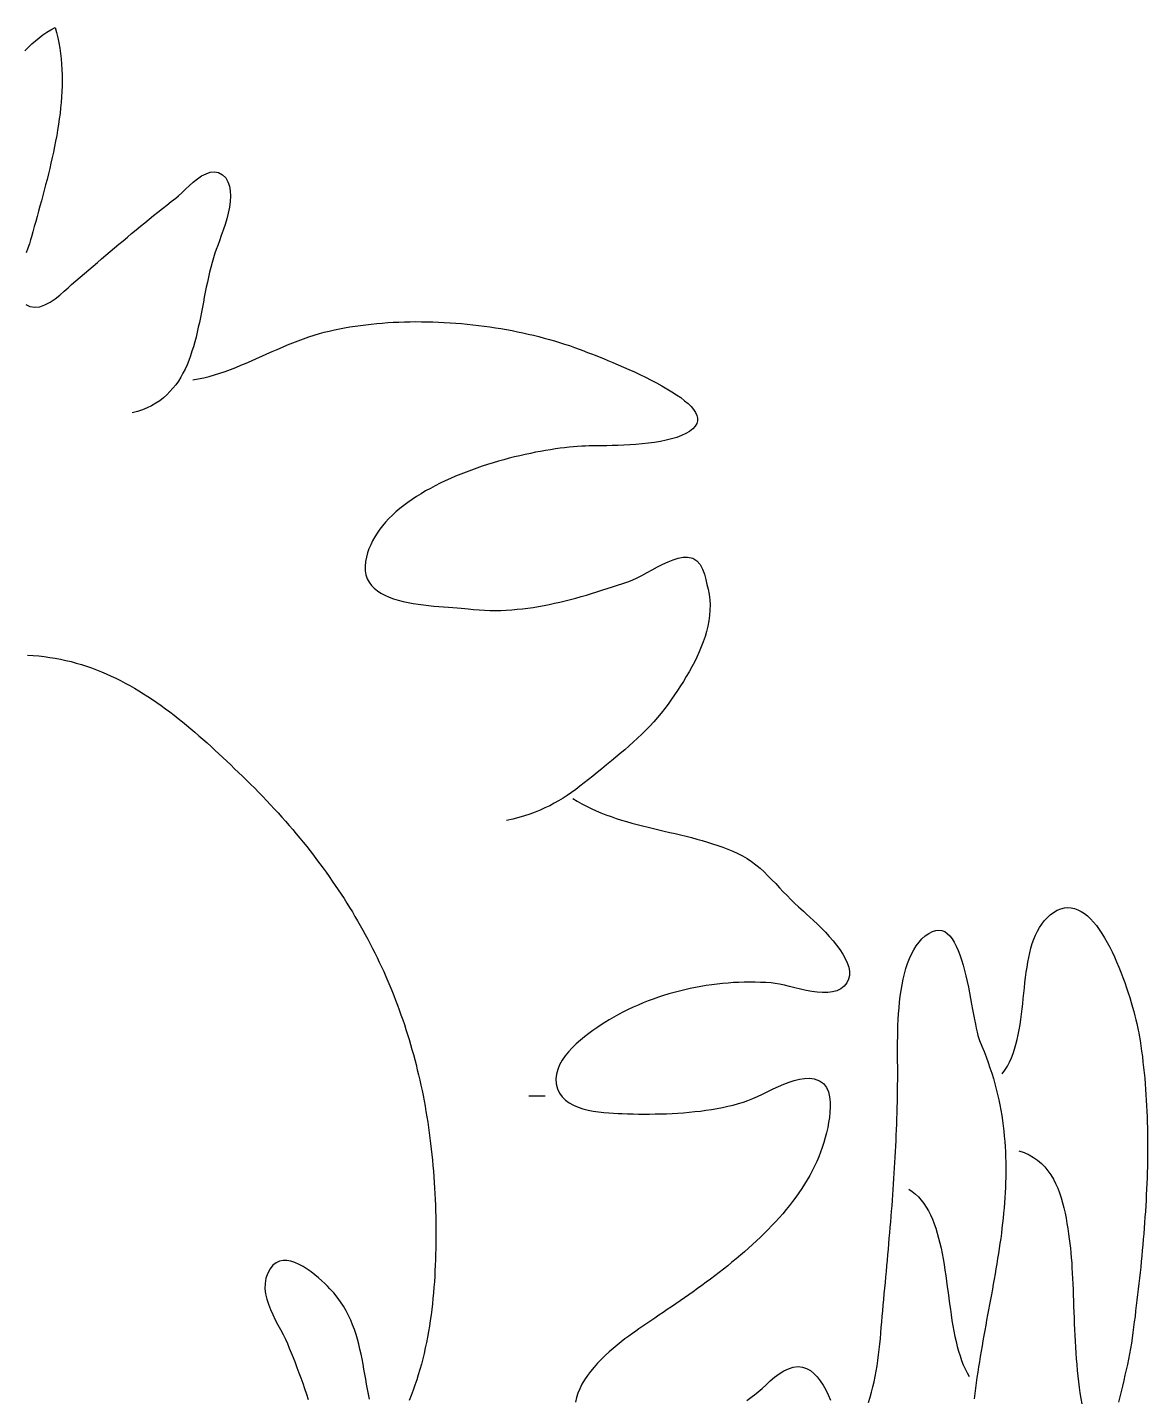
# Model space of a CAD drawing. Header units: millimetres. Extents: x 38 to 1443, y 33 to 1224.
# Drawn here: x 362.5 to 565.9, y 834.2 to 1083.2 of the extents above; entities that cross this region are included whole.
import ezdxf

# ---------------------------------------------------------------- set-up
doc = ezdxf.new("R2010")
doc.units = ezdxf.units.MM
doc.layers.add('0_0_0', color=3, linetype='Continuous')

msp = doc.modelspace()

# ---------------------------------------------------------------- linework, layer by layer
at = {"layer": '0_0_0'}
for points in [[(362.06, 1078.98), (362.67, 1079.6), (363.3, 1080.2), (363.95, 1080.77), (364.62, 1081.32), (365.31, 1081.83), (366.02, 1082.32), (366.76, 1082.78), (367.52, 1083.2), (367.78, 1082.27), (368.01, 1081.33), (368.21, 1080.38), (368.37, 1079.42), (368.51, 1078.46), (368.62, 1077.49), (368.7, 1076.52), (368.76, 1075.54), (368.8, 1074.56), (368.8, 1073.57), (368.79, 1072.58), (368.76, 1071.58), (368.7, 1070.59), (368.63, 1069.59), (368.53, 1068.58), (368.42, 1067.58), (368.29, 1066.58), (368.15, 1065.57), (367.99, 1064.57), (367.82, 1063.56), (367.63, 1062.56), (367.43, 1061.56), (367.23, 1060.56), (367.01, 1059.56), (366.78, 1058.57), (366.55, 1057.58), (366.31, 1056.59), (366.06, 1055.61), (365.81, 1054.63), (365.56, 1053.65), (365.3, 1052.69), (365.04, 1051.73), (364.78, 1050.77), (364.52, 1049.82), (364.26, 1048.88), (364, 1047.95), (363.75, 1047.02), (363.5, 1046.11), (363.25, 1045.2), (363.08, 1044.62), (362.85, 1043.93), (362.58, 1043.14), (362.29, 1042.28)], [(362.24, 1032.91), (362.96, 1032.54), (363.85, 1032.38), (364.77, 1032.49), (365.69, 1032.81), (366.62, 1033.31), (367.52, 1033.92), (368.37, 1034.59), (369.17, 1035.28), (369.89, 1035.93), (370.52, 1036.49), (371.31, 1037.16), (372.09, 1037.84), (372.87, 1038.51), (373.64, 1039.18), (374.42, 1039.84), (375.2, 1040.51), (375.98, 1041.18), (376.75, 1041.84), (377.53, 1042.5), (378.31, 1043.16), (379.09, 1043.82), (379.87, 1044.47), (380.65, 1045.13), (381.43, 1045.78), (382.22, 1046.43), (383.01, 1047.08), (383.8, 1047.73), (384.59, 1048.38), (385.39, 1049.02), (386.19, 1049.66), (387, 1050.3), (387.8, 1050.94), (388.62, 1051.57), (389.43, 1052.2), (389.95, 1052.64), (390.54, 1053.18), (391.19, 1053.8), (391.88, 1054.44), (392.61, 1055.09), (393.37, 1055.69), (394.14, 1056.22), (394.93, 1056.64), (395.71, 1056.9), (396.47, 1056.99), (397.21, 1056.85), (397.92, 1056.45), (398.5, 1055.87), (398.92, 1055.18), (399.19, 1054.39), (399.34, 1053.51), (399.38, 1052.57), (399.32, 1051.58), (399.17, 1050.55), (398.96, 1049.5), (398.69, 1048.44), (398.38, 1047.4), (398.05, 1046.38), (397.71, 1045.4), (397.37, 1044.47), (397.06, 1043.62), (396.78, 1042.86), (396.55, 1042.2), (396.28, 1041.36), (396.03, 1040.5), (395.8, 1039.63), (395.58, 1038.75), (395.37, 1037.86), (395.17, 1036.96), (394.98, 1036.05), (394.8, 1035.14), (394.62, 1034.22), (394.45, 1033.3), (394.27, 1032.38), (394.09, 1031.47), (393.91, 1030.55), (393.73, 1029.64), (393.53, 1028.74), (393.33, 1027.84), (393.12, 1026.96), (392.89, 1026.08), (392.64, 1025.22), (392.38, 1024.38), (392.1, 1023.54), (391.8, 1022.73), (391.48, 1021.94), (391.13, 1021.16), (390.75, 1020.41), (390.35, 1019.69), (389.91, 1018.99), (389.44, 1018.31), (388.93, 1017.67), (388.39, 1017.06), (387.81, 1016.48), (387.19, 1015.93), (386.52, 1015.42), (385.81, 1014.95), (385.06, 1014.51), (384.25, 1014.12), (383.4, 1013.77), (382.49, 1013.46), (381.52, 1013.2)], [(392.52, 1019.2), (393.53, 1019.38), (394.52, 1019.59), (395.5, 1019.83), (396.48, 1020.11), (397.45, 1020.41), (398.41, 1020.74), (399.37, 1021.09), (400.32, 1021.45), (401.27, 1021.84), (402.22, 1022.23), (403.16, 1022.64), (404.1, 1023.06), (405.04, 1023.48), (405.98, 1023.9), (406.92, 1024.32), (407.86, 1024.74), (408.8, 1025.15), (409.75, 1025.55), (410.7, 1025.94), (411.65, 1026.31), (412.61, 1026.66), (413.58, 1027), (414.55, 1027.31), (415.52, 1027.59), (416.41, 1027.83), (417.32, 1028.05), (418.23, 1028.26), (419.16, 1028.45), (420.09, 1028.63), (421.04, 1028.8), (422, 1028.95), (422.96, 1029.09), (423.94, 1029.21), (424.92, 1029.33), (425.92, 1029.43), (426.91, 1029.51), (427.92, 1029.59), (428.93, 1029.65), (429.95, 1029.7), (430.97, 1029.73), (431.99, 1029.76), (433.02, 1029.77), (434.05, 1029.76), (435.09, 1029.75), (436.12, 1029.72), (437.16, 1029.69), (438.2, 1029.64), (439.24, 1029.57), (440.27, 1029.5), (441.31, 1029.42), (442.35, 1029.32), (443.38, 1029.21), (444.41, 1029.09), (445.43, 1028.96), (446.46, 1028.82), (447.47, 1028.66), (448.49, 1028.5), (449.49, 1028.32), (450.5, 1028.14), (451.49, 1027.94), (452.48, 1027.73), (453.45, 1027.52), (454.42, 1027.29), (455.39, 1027.05), (456.34, 1026.8), (457.28, 1026.54), (458.21, 1026.27), (459.13, 1025.99), (460.03, 1025.71), (460.93, 1025.41), (461.81, 1025.1), (462.67, 1024.78), (463.52, 1024.45), (463.9, 1024.31), (464.37, 1024.13), (464.93, 1023.91), (465.57, 1023.66), (466.29, 1023.37), (467.08, 1023.06), (467.92, 1022.71), (468.82, 1022.34), (469.75, 1021.95), (470.72, 1021.53), (471.71, 1021.09), (472.71, 1020.64), (473.73, 1020.16), (474.74, 1019.67), (475.75, 1019.17), (476.74, 1018.65), (477.7, 1018.13), (478.63, 1017.59), (479.51, 1017.05), (480.34, 1016.51), (481.12, 1015.97), (481.83, 1015.42), (482.46, 1014.88), (483.01, 1014.34), (483.46, 1013.8), (483.81, 1013.27), (484.06, 1012.75), (484.18, 1012.24), (484.18, 1011.75), (484.05, 1011.26), (483.77, 1010.8), (483.3, 1010.3), (482.72, 1009.84), (482.03, 1009.44), (481.25, 1009.08), (480.39, 1008.76), (479.46, 1008.48), (478.47, 1008.24), (477.43, 1008.03), (476.35, 1007.85), (475.25, 1007.71), (474.13, 1007.58), (473, 1007.48), (471.89, 1007.41), (470.79, 1007.34), (469.72, 1007.3), (468.69, 1007.27), (467.71, 1007.24), (466.79, 1007.23), (465.95, 1007.22), (465.19, 1007.21), (464.52, 1007.2), (463.85, 1007.18), (463.14, 1007.15), (462.41, 1007.1), (461.65, 1007.04), (460.86, 1006.96), (460.05, 1006.87), (459.21, 1006.77), (458.36, 1006.65), (457.48, 1006.52), (456.59, 1006.37), (455.68, 1006.21), (454.76, 1006.04), (453.83, 1005.85), (452.88, 1005.65), (451.92, 1005.43), (450.95, 1005.2), (449.98, 1004.95), (449.01, 1004.69), (448.02, 1004.41), (447.04, 1004.12), (446.06, 1003.82), (445.08, 1003.5), (444.1, 1003.17), (443.12, 1002.82), (442.15, 1002.45), (441.19, 1002.08), (440.24, 1001.68), (439.3, 1001.28), (438.37, 1000.85), (437.46, 1000.42), (436.56, 999.96), (435.68, 999.5), (434.81, 999.02), (433.97, 998.52), (433.15, 998.01), (432.35, 997.48), (431.58, 996.94), (430.83, 996.38), (430.11, 995.81), (429.42, 995.22), (428.77, 994.62), (428.14, 994), (427.55, 993.37), (427, 992.72), (426.48, 992.06), (426, 991.38), (425.57, 990.69), (425.18, 989.98), (424.83, 989.26), (424.52, 988.52), (424.27, 987.76), (424.06, 986.99), (423.9, 986.2), (423.81, 985.33), (423.84, 984.52), (423.97, 983.77), (424.21, 983.08), (424.54, 982.46), (424.97, 981.88), (425.47, 981.37), (426.05, 980.9), (426.7, 980.47), (427.41, 980.1), (428.17, 979.76), (428.98, 979.46), (429.82, 979.2), (430.7, 978.97), (431.61, 978.78), (432.53, 978.6), (433.47, 978.46), (434.41, 978.33), (435.35, 978.22), (436.28, 978.13), (437.19, 978.05), (438.08, 977.99), (438.94, 977.92), (439.76, 977.87), (440.53, 977.81), (441.26, 977.76), (441.92, 977.69), (442.52, 977.63), (443.52, 977.51), (444.51, 977.43), (445.5, 977.37), (446.49, 977.34), (447.48, 977.33), (448.47, 977.34), (449.45, 977.38), (450.44, 977.44), (451.42, 977.53), (452.4, 977.63), (453.37, 977.75), (454.35, 977.89), (455.32, 978.05), (456.3, 978.23), (457.26, 978.42), (458.23, 978.62), (459.2, 978.84), (460.16, 979.07), (461.12, 979.32), (462.08, 979.57), (463.03, 979.84), (463.99, 980.11), (464.94, 980.4), (465.89, 980.69), (466.83, 980.98), (467.78, 981.29), (468.72, 981.59), (469.66, 981.91), (470.59, 982.22), (471.52, 982.54), (472.33, 982.85), (473.19, 983.24), (474.08, 983.7), (475.01, 984.2), (475.96, 984.71), (476.92, 985.23), (477.88, 985.71), (478.83, 986.15), (479.77, 986.52), (480.68, 986.81), (481.55, 986.98), (482.38, 987.01), (483.31, 986.81), (484.05, 986.34), (484.63, 985.66), (485.08, 984.83), (485.42, 983.91), (485.68, 982.96), (485.89, 982.04), (486.08, 981.2), (486.28, 980.24), (486.4, 979.28), (486.45, 978.32), (486.44, 977.36), (486.37, 976.4), (486.24, 975.44), (486.05, 974.48), (485.82, 973.53), (485.54, 972.58), (485.22, 971.64), (484.86, 970.7), (484.47, 969.78), (484.05, 968.86), (483.6, 967.95), (483.13, 967.06), (482.63, 966.17), (482.12, 965.31), (481.6, 964.45), (481.08, 963.61), (480.54, 962.79), (480.01, 961.99), (479.48, 961.2), (478.87, 960.33), (478.24, 959.49), (477.59, 958.67), (476.91, 957.87), (476.22, 957.09), (475.51, 956.33), (474.78, 955.58), (474.04, 954.85), (473.28, 954.13), (472.52, 953.42), (471.74, 952.73), (470.95, 952.04), (470.15, 951.35), (469.34, 950.68), (468.53, 950.01), (467.65, 949.28), (466.8, 948.58), (465.98, 947.9), (465.17, 947.24), (464.38, 946.6), (463.6, 945.99), (462.83, 945.39), (462.07, 944.82), (461.3, 944.27), (460.53, 943.74), (459.75, 943.24), (458.96, 942.76), (458.15, 942.3), (457.33, 941.86), (456.48, 941.45), (455.6, 941.06), (454.69, 940.69), (453.74, 940.34), (452.76, 940.02), (451.73, 939.73), (450.65, 939.45), (449.52, 939.2)], [(362.52, 969.2), (363.55, 969.14), (364.57, 969.06), (365.57, 968.95), (366.56, 968.81), (367.55, 968.65), (368.52, 968.47), (369.48, 968.26), (370.43, 968.03), (371.37, 967.78), (372.3, 967.5), (373.22, 967.2), (374.13, 966.89), (375.03, 966.55), (375.93, 966.19), (376.81, 965.82), (377.68, 965.42), (378.55, 965.01), (379.41, 964.58), (380.26, 964.13), (381.1, 963.67), (381.93, 963.19), (382.76, 962.7), (383.58, 962.19), (384.39, 961.67), (385.19, 961.14), (385.99, 960.59), (386.78, 960.04), (387.57, 959.47), (388.35, 958.89), (389.12, 958.29), (389.89, 957.69), (390.65, 957.08), (391.4, 956.47), (392.15, 955.84), (392.9, 955.21), (393.64, 954.57), (394.38, 953.92), (395.11, 953.27), (395.84, 952.61), (396.56, 951.95), (397.28, 951.28), (398, 950.61), (398.71, 949.94), (399.42, 949.27), (400.12, 948.59), (400.83, 947.92), (401.53, 947.24), (402.28, 946.5), (403.03, 945.77), (403.77, 945.03), (404.5, 944.29), (405.22, 943.54), (405.93, 942.8), (406.63, 942.05), (407.33, 941.3), (408.02, 940.55), (408.69, 939.79), (409.36, 939.04), (410.03, 938.28), (410.68, 937.52), (411.32, 936.75), (411.96, 935.99), (412.59, 935.22), (413.21, 934.45), (413.82, 933.67), (414.42, 932.9), (415.01, 932.12), (415.6, 931.34), (416.18, 930.55), (416.75, 929.77), (417.31, 928.98), (417.86, 928.19), (418.4, 927.39), (418.94, 926.6), (419.47, 925.8), (419.99, 924.99), (420.5, 924.19), (421, 923.38), (421.5, 922.57), (421.98, 921.75), (422.46, 920.93), (422.93, 920.11), (423.39, 919.29), (423.85, 918.46), (424.29, 917.63), (424.73, 916.8), (425.16, 915.96), (425.58, 915.12), (426, 914.28), (426.4, 913.44), (426.8, 912.59), (427.19, 911.73), (427.57, 910.88), (427.94, 910.02), (428.31, 909.15), (428.67, 908.29), (429.02, 907.42), (429.36, 906.54), (429.69, 905.67), (430.02, 904.79), (430.33, 903.9), (430.64, 903.01), (430.94, 902.12), (431.24, 901.22), (431.52, 900.33), (431.8, 899.42), (432.07, 898.51), (432.33, 897.6), (432.59, 896.69), (432.83, 895.77), (433.07, 894.85), (433.3, 893.92), (433.53, 892.99), (433.74, 892.05), (433.95, 891.11), (434.15, 890.17), (434.34, 889.22), (434.53, 888.27), (434.7, 887.32), (434.87, 886.36), (435.03, 885.39), (435.19, 884.42), (435.33, 883.45), (435.47, 882.47), (435.6, 881.49), (435.72, 880.5), (435.84, 879.51), (435.95, 878.51), (436.05, 877.51), (436.14, 876.51), (436.22, 875.5), (436.3, 874.49), (436.37, 873.47), (436.43, 872.44), (436.49, 871.42), (436.54, 870.38), (436.57, 869.34), (436.61, 868.3), (436.63, 867.25), (436.65, 866.2), (436.66, 865.25), (436.66, 864.29), (436.66, 863.33), (436.65, 862.36), (436.64, 861.38), (436.62, 860.4), (436.59, 859.41), (436.55, 858.42), (436.5, 857.42), (436.45, 856.42), (436.39, 855.42), (436.31, 854.41), (436.23, 853.41), (436.13, 852.4), (436.03, 851.39), (435.91, 850.39), (435.79, 849.38), (435.65, 848.38), (435.49, 847.38), (435.33, 846.38), (435.15, 845.38), (434.95, 844.39), (434.75, 843.4), (434.52, 842.41), (434.29, 841.43), (434.03, 840.46), (433.76, 839.5), (433.48, 838.54), (433.18, 837.59), (432.86, 836.65), (432.52, 835.71), (432.17, 834.79), (431.79, 833.87)], [(461.52, 943.2), (462.33, 942.69), (463.16, 942.21), (464, 941.76), (464.87, 941.34), (465.75, 940.94), (466.64, 940.57), (467.55, 940.21), (468.47, 939.88), (469.4, 939.57), (470.35, 939.27), (471.3, 938.99), (472.26, 938.72), (473.23, 938.46), (474.21, 938.21), (475.19, 937.96), (476.17, 937.73), (477.16, 937.49), (478.14, 937.26), (479.13, 937.03), (480.12, 936.8), (481.1, 936.56), (482.09, 936.32), (483.06, 936.07), (484.04, 935.81), (485, 935.54), (485.96, 935.26), (486.91, 934.97), (487.85, 934.65), (488.78, 934.33), (489.69, 933.98), (490.6, 933.6), (491.48, 933.21), (492.35, 932.77), (493.18, 932.27), (493.98, 931.73), (494.76, 931.13), (495.52, 930.5), (496.25, 929.83), (496.97, 929.14), (497.68, 928.43), (498.37, 927.71), (499.06, 926.98), (499.75, 926.25), (500.43, 925.53), (501.12, 924.83), (501.81, 924.14), (502.51, 923.49), (502.91, 923.12), (503.4, 922.69), (503.97, 922.19), (504.59, 921.62), (505.25, 921.01), (505.95, 920.35), (506.67, 919.64), (507.39, 918.91), (508.09, 918.14), (508.78, 917.35), (509.43, 916.55), (510.02, 915.74), (510.55, 914.92), (511.01, 914.11), (511.37, 913.32), (511.62, 912.53), (511.76, 911.77), (511.76, 911.04), (511.61, 910.35), (511.31, 909.7), (510.83, 909.1), (510.21, 908.61), (509.49, 908.26), (508.68, 908.04), (507.81, 907.94), (506.88, 907.93), (505.91, 908), (504.91, 908.14), (503.89, 908.33), (502.87, 908.55), (501.87, 908.78), (500.89, 909.02), (499.95, 909.25), (499.07, 909.45), (498.26, 909.6), (497.52, 909.68), (496.56, 909.75), (495.59, 909.79), (494.62, 909.81), (493.64, 909.82), (492.67, 909.81), (491.68, 909.78), (490.7, 909.73), (489.71, 909.66), (488.73, 909.57), (487.74, 909.46), (486.75, 909.34), (485.77, 909.2), (484.78, 909.04), (483.8, 908.86), (482.83, 908.66), (481.85, 908.44), (480.88, 908.21), (479.92, 907.95), (478.96, 907.68), (478.01, 907.39), (477.07, 907.08), (476.13, 906.75), (475.2, 906.41), (474.28, 906.05), (473.37, 905.67), (472.47, 905.27), (471.58, 904.85), (470.71, 904.41), (469.84, 903.96), (468.99, 903.49), (468.16, 903), (467.33, 902.49), (466.52, 901.97), (465.87, 901.53), (465.16, 901.03), (464.43, 900.49), (463.67, 899.91), (462.91, 899.28), (462.16, 898.62), (461.44, 897.92), (460.76, 897.18), (460.14, 896.42), (459.59, 895.63), (459.14, 894.82), (458.79, 893.98), (458.56, 893.13), (458.46, 892.26), (458.52, 891.38), (458.75, 890.48), (459.11, 889.69), (459.6, 889), (460.19, 888.41), (460.88, 887.9), (461.66, 887.46), (462.49, 887.11), (463.38, 886.81), (464.3, 886.58), (465.25, 886.39), (466.2, 886.25), (467.14, 886.14), (468.06, 886.07), (468.94, 886.01), (469.76, 885.98), (470.52, 885.95), (471.49, 885.91), (472.47, 885.89), (473.46, 885.87), (474.46, 885.86), (475.47, 885.86), (476.49, 885.88), (477.51, 885.9), (478.53, 885.93), (479.56, 885.98), (480.59, 886.04), (481.62, 886.11), (482.65, 886.2), (483.68, 886.31), (484.7, 886.42), (485.71, 886.56), (486.72, 886.71), (487.72, 886.89), (488.71, 887.08), (489.68, 887.28), (490.65, 887.51), (491.59, 887.76), (492.52, 888.04), (493.34, 888.32), (494.19, 888.67), (495.08, 889.07), (495.99, 889.51), (496.93, 889.98), (497.89, 890.44), (498.85, 890.89), (499.82, 891.31), (500.79, 891.68), (501.75, 891.99), (502.69, 892.22), (503.62, 892.35), (504.51, 892.37), (505.38, 892.26), (506.31, 891.92), (507.04, 891.39), (507.57, 890.69), (507.93, 889.88), (508.15, 888.99), (508.26, 888.05), (508.27, 887.11), (508.21, 886.2), (508.11, 885.26), (507.97, 884.32), (507.81, 883.4), (507.61, 882.49), (507.38, 881.59), (507.12, 880.7), (506.83, 879.82), (506.52, 878.95), (506.18, 878.08), (505.81, 877.23), (505.42, 876.39), (505, 875.56), (504.56, 874.74), (504.09, 873.93), (503.61, 873.13), (503.1, 872.34), (502.57, 871.55), (502.02, 870.78), (501.45, 870.01), (500.87, 869.26), (500.26, 868.51), (499.64, 867.77), (499.01, 867.04), (498.36, 866.32), (497.69, 865.61), (497.01, 864.91), (496.32, 864.21), (495.62, 863.53), (494.9, 862.85), (494.18, 862.18), (493.44, 861.52), (492.7, 860.87), (491.95, 860.22), (491.19, 859.58), (490.42, 858.95), (489.65, 858.33), (488.87, 857.71), (488.09, 857.11), (487.31, 856.51), (486.52, 855.91), (485.73, 855.33), (484.94, 854.75), (484.16, 854.18), (483.37, 853.61), (482.58, 853.05), (481.79, 852.5), (481.01, 851.96), (480.23, 851.42), (479.46, 850.89), (478.69, 850.36), (477.93, 849.84), (477.17, 849.33), (476.42, 848.82), (475.68, 848.32), (474.95, 847.83), (474.23, 847.34), (473.52, 846.86), (472.95, 846.46), (472.34, 846.03), (471.68, 845.55), (471, 845.04), (470.3, 844.5), (469.59, 843.92), (468.86, 843.31), (468.14, 842.68), (467.42, 842.02), (466.72, 841.33), (466.04, 840.62), (465.38, 839.89), (464.76, 839.14), (464.19, 838.38), (463.66, 837.6), (463.19, 836.8), (462.78, 836), (462.44, 835.19), (462.18, 834.37), (462, 833.54)], [(539.52, 893.2), (540, 893.86), (540.43, 894.55), (540.81, 895.28), (541.16, 896.05), (541.47, 896.84), (541.75, 897.66), (542, 898.51), (542.22, 899.38), (542.41, 900.28), (542.59, 901.19), (542.74, 902.11), (542.88, 903.05), (543, 903.99), (543.12, 904.95), (543.22, 905.9), (543.32, 906.86), (543.43, 907.82), (543.53, 908.78), (543.63, 909.73), (543.74, 910.67), (543.87, 911.61), (544, 912.52), (544.15, 913.43), (544.32, 914.31), (544.51, 915.17), (544.72, 916.01), (544.96, 916.82), (545.23, 917.6), (545.54, 918.35), (545.88, 919.07), (546.26, 919.74), (546.68, 920.38), (547.14, 920.98), (547.65, 921.53), (548.21, 922.03), (548.83, 922.49), (549.49, 922.87), (550.14, 923.15), (550.78, 923.31), (551.41, 923.37), (552.03, 923.33), (552.65, 923.2), (553.25, 922.98), (553.83, 922.68), (554.41, 922.3), (554.98, 921.84), (555.53, 921.32), (556.07, 920.74), (556.59, 920.1), (557.11, 919.4), (557.61, 918.66), (558.09, 917.88), (558.56, 917.05), (559.01, 916.2), (559.45, 915.32), (559.88, 914.42), (560.28, 913.5), (560.67, 912.57), (561.05, 911.63), (561.4, 910.69), (561.74, 909.75), (562.06, 908.82), (562.37, 907.91), (562.65, 907.01), (562.92, 906.14), (563.16, 905.3), (563.39, 904.49), (563.59, 903.72), (563.78, 902.99), (563.94, 902.32), (564.08, 901.69), (564.2, 901.13), (564.3, 900.63), (564.38, 900.2), (564.53, 899.23), (564.68, 898.26), (564.82, 897.28), (564.95, 896.3), (565.06, 895.32), (565.18, 894.34), (565.28, 893.35), (565.37, 892.36), (565.46, 891.37), (565.53, 890.38), (565.6, 889.38), (565.66, 888.38), (565.72, 887.38), (565.76, 886.38), (565.8, 885.38), (565.83, 884.37), (565.86, 883.37), (565.88, 882.36), (565.89, 881.35), (565.89, 880.34), (565.89, 879.33), (565.88, 878.32), (565.87, 877.31), (565.85, 876.3), (565.82, 875.28), (565.79, 874.27), (565.75, 873.26), (565.71, 872.24), (565.66, 871.23), (565.61, 870.21), (565.55, 869.2), (565.49, 868.19), (565.42, 867.17), (565.35, 866.16), (565.28, 865.15), (565.2, 864.14), (565.11, 863.13), (565.02, 862.12), (564.93, 861.11), (564.84, 860.1), (564.74, 859.09), (564.64, 858.09), (564.53, 857.09), (564.43, 856.08), (564.32, 855.08), (564.2, 854.09), (564.09, 853.09), (563.97, 852.1), (563.85, 851.1), (563.73, 850.11), (563.61, 849.13), (563.48, 848.14), (563.36, 847.16), (563.23, 846.18), (563.1, 845.2), (562.96, 844.25), (562.8, 843.29), (562.63, 842.33), (562.44, 841.36), (562.23, 840.39), (562.01, 839.41), (561.79, 838.44), (561.56, 837.46), (561.32, 836.47), (561.08, 835.49), (560.84, 834.51), (560.61, 833.52)], [(515.2, 833.49), (515.5, 834.43), (515.78, 835.37), (516.02, 836.32), (516.25, 837.27), (516.44, 838.23), (516.62, 839.2), (516.78, 840.17), (516.93, 841.14), (517.06, 842.12), (517.17, 843.11), (517.28, 844.1), (517.38, 845.09), (517.47, 846.09), (517.55, 847.1), (517.64, 848.11), (517.72, 849.13), (517.81, 850.15), (517.89, 851.17), (517.99, 852.2), (518.08, 853.23), (518.18, 854.26), (518.28, 855.28), (518.37, 856.29), (518.46, 857.3), (518.56, 858.31), (518.65, 859.32), (518.74, 860.32), (518.83, 861.32), (518.92, 862.31), (519, 863.31), (519.09, 864.3), (519.17, 865.28), (519.26, 866.27), (519.34, 867.26), (519.41, 868.24), (519.49, 869.22), (519.57, 870.21), (519.64, 871.19), (519.71, 872.17), (519.78, 873.15), (519.84, 874.14), (519.91, 875.12), (519.97, 876.1), (520.03, 877.09), (520.08, 878.07), (520.13, 879.06), (520.18, 880.05), (520.23, 881.04), (520.27, 882.04), (520.31, 883.03), (520.35, 884.03), (520.39, 885.04), (520.42, 886.04), (520.44, 887.05), (520.47, 888.07), (520.49, 889.08), (520.5, 890.11), (520.51, 891.13), (520.52, 892.16), (520.52, 893.2), (520.52, 893.86), (520.52, 894.59), (520.51, 895.37), (520.5, 896.2), (520.5, 897.07), (520.5, 897.99), (520.5, 898.95), (520.52, 899.93), (520.54, 900.94), (520.57, 901.98), (520.62, 903.02), (520.69, 904.08), (520.77, 905.14), (520.87, 906.21), (521, 907.27), (521.15, 908.31), (521.32, 909.35), (521.53, 910.36), (521.76, 911.34), (522.02, 912.3), (522.32, 913.22), (522.66, 914.1), (523.03, 914.93), (523.44, 915.71), (523.89, 916.43), (524.39, 917.09), (524.93, 917.69), (525.52, 918.21), (526.16, 918.66), (526.85, 919.03), (527.45, 919.23), (528.02, 919.28), (528.56, 919.2), (529.06, 919), (529.53, 918.67), (529.98, 918.24), (530.4, 917.71), (530.79, 917.08), (531.16, 916.38), (531.5, 915.6), (531.82, 914.76), (532.12, 913.86), (532.4, 912.92), (532.67, 911.95), (532.91, 910.95), (533.15, 909.93), (533.37, 908.9), (533.57, 907.87), (533.77, 906.85), (533.95, 905.85), (534.13, 904.88), (534.3, 903.94), (534.46, 903.05), (534.62, 902.22), (534.78, 901.45), (534.93, 900.76), (535.09, 900.14), (535.24, 899.62), (535.4, 899.2), (535.82, 898.21), (536.22, 897.22), (536.6, 896.24), (536.95, 895.25), (537.28, 894.28), (537.6, 893.3), (537.89, 892.33), (538.16, 891.36), (538.41, 890.4), (538.65, 889.44), (538.86, 888.48), (539.06, 887.52), (539.24, 886.57), (539.4, 885.62), (539.54, 884.67), (539.67, 883.73), (539.78, 882.78), (539.88, 881.84), (539.96, 880.9), (540.03, 879.96), (540.08, 879.03), (540.12, 878.09), (540.15, 877.16), (540.16, 876.23), (540.16, 875.3), (540.15, 874.37), (540.12, 873.45), (540.09, 872.52), (540.04, 871.6), (539.98, 870.67), (539.92, 869.75), (539.84, 868.82), (539.76, 867.9), (539.67, 866.98), (539.56, 866.06), (539.45, 865.14), (539.34, 864.22), (539.22, 863.29), (539.09, 862.37), (538.95, 861.45), (538.81, 860.53), (538.66, 859.61), (538.51, 858.68), (538.36, 857.76), (538.2, 856.84), (538.04, 855.91), (537.87, 854.98), (537.71, 854.06), (537.54, 853.13), (537.36, 852.2), (537.19, 851.27), (537.02, 850.33), (536.85, 849.4), (536.67, 848.46), (536.5, 847.52), (536.33, 846.58), (536.16, 845.64), (535.99, 844.7), (535.83, 843.75), (535.67, 842.8), (535.51, 841.85), (535.35, 840.89), (535.2, 839.94), (535.05, 838.98), (534.91, 838.01), (534.77, 837.05), (534.64, 836.08), (534.52, 835.11), (534.4, 834.13)], [(453.52, 889.2), (456.52, 889.2)], [(542.52, 879.2), (543.48, 878.87), (544.37, 878.47), (545.19, 878.01), (545.93, 877.48), (546.62, 876.89), (547.24, 876.26), (547.81, 875.57), (548.32, 874.84), (548.79, 874.07), (549.2, 873.26), (549.58, 872.42), (549.91, 871.56), (550.21, 870.67), (550.47, 869.76), (550.7, 868.83), (550.91, 867.9), (551.1, 866.95), (551.26, 866.01), (551.42, 865.07), (551.55, 864.13), (551.68, 863.2), (551.79, 862.38), (551.88, 861.54), (551.96, 860.67), (552.04, 859.78), (552.11, 858.86), (552.17, 857.93), (552.22, 856.97), (552.27, 856), (552.32, 855.02), (552.36, 854.02), (552.4, 853), (552.44, 851.98), (552.47, 850.95), (552.51, 849.9), (552.55, 848.85), (552.59, 847.8), (552.64, 846.74), (552.69, 845.68), (552.74, 844.61), (552.8, 843.55), (552.87, 842.49), (552.95, 841.43), (553.03, 840.38), (553.12, 839.33), (553.23, 838.29), (553.34, 837.26), (553.47, 836.24), (553.61, 835.23), (553.77, 834.24), (553.94, 833.26)], [(522.52, 872.2), (523.16, 871.79), (523.74, 871.33), (524.29, 870.81), (524.8, 870.25), (525.27, 869.63), (525.71, 868.98), (526.12, 868.28), (526.49, 867.54), (526.83, 866.77), (527.15, 865.96), (527.44, 865.12), (527.71, 864.25), (527.95, 863.35), (528.18, 862.43), (528.39, 861.49), (528.58, 860.53), (528.76, 859.55), (528.93, 858.55), (529.09, 857.55), (529.24, 856.54), (529.38, 855.52), (529.52, 854.49), (529.66, 853.46), (529.8, 852.44), (529.94, 851.42), (530.08, 850.4), (530.23, 849.39), (530.38, 848.4), (530.55, 847.41), (530.72, 846.45), (530.91, 845.5), (531.11, 844.57), (531.34, 843.66), (531.58, 842.79), (531.84, 841.94), (532.12, 841.12), (532.43, 840.33), (532.77, 839.58), (533.13, 838.87), (533.52, 838.2)], [(424.64, 834.12), (424.45, 835.02), (424.27, 835.93), (424.1, 836.84), (423.93, 837.75), (423.77, 838.66), (423.61, 839.57), (423.45, 840.48), (423.27, 841.39), (423.09, 842.29), (422.89, 843.19), (422.67, 844.08), (422.43, 844.97), (422.17, 845.85), (421.88, 846.73), (421.55, 847.59), (421.2, 848.45), (420.8, 849.3), (420.36, 850.14), (419.88, 850.97), (419.34, 851.79), (418.76, 852.59), (418.12, 853.38), (417.42, 854.16), (416.99, 854.6), (416.5, 855.09), (415.94, 855.61), (415.34, 856.15), (414.69, 856.69), (414, 857.22), (413.29, 857.72), (412.56, 858.17), (411.82, 858.57), (411.08, 858.89), (410.34, 859.13), (409.63, 859.26), (408.93, 859.27), (408.27, 859.14), (407.65, 858.86), (407.09, 858.42), (406.58, 857.79), (406.13, 856.97), (405.81, 856.04), (405.66, 855.11), (405.64, 854.16), (405.74, 853.22), (405.96, 852.27), (406.26, 851.32), (406.63, 850.38), (407.05, 849.45), (407.51, 848.53), (407.99, 847.62), (408.46, 846.73), (408.92, 845.86), (409.34, 845.02), (409.7, 844.2), (410.04, 843.37), (410.39, 842.52), (410.74, 841.64), (411.09, 840.75), (411.44, 839.83), (411.79, 838.9), (412.14, 837.95), (412.49, 836.99), (412.83, 836.01), (413.16, 835.02), (413.49, 834.02)], [(493.12, 833.86), (493.64, 834.22), (494.11, 834.55), (494.52, 834.87), (495.19, 835.42), (495.89, 836.04), (496.62, 836.71), (497.38, 837.4), (498.18, 838.06), (498.99, 838.68), (499.83, 839.21), (500.68, 839.63), (501.55, 839.9), (502.43, 840), (503.24, 839.91), (503.99, 839.67), (504.68, 839.28), (505.32, 838.77), (505.91, 838.15), (506.46, 837.44), (506.97, 836.64), (507.45, 835.78), (507.9, 834.86), (508.31, 833.91)]]:
    msp.add_lwpolyline(points, dxfattribs=at)

doc.saveas('drawing.dxf')
